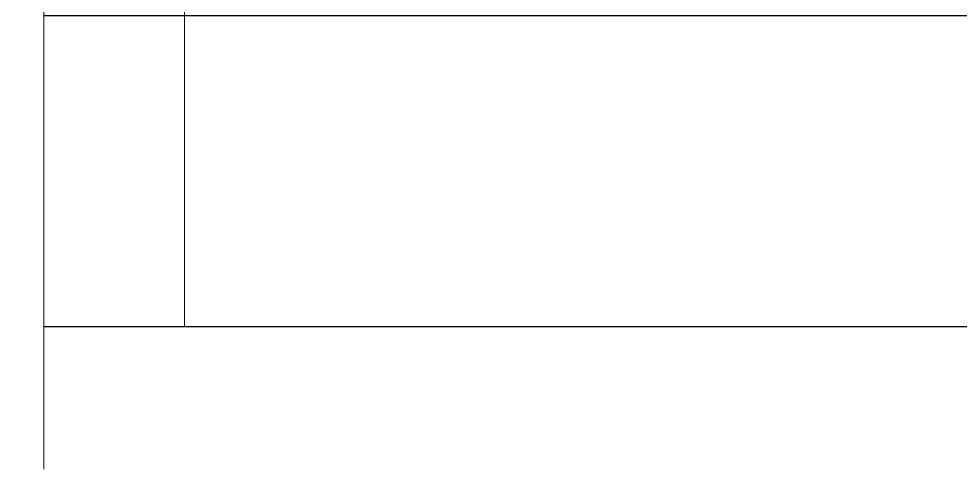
# Model space of a CAD drawing. Header units: millimetres. Extents: x 56222 to 3066687, y -650199 to -121287.
# Drawn here: x 140271.6 to 140362.6, y -185773.6 to -185730.1 of the extents above; entities that cross this region are included whole.
import ezdxf

# ---------------------------------------------------------------- set-up
doc = ezdxf.new("R2010")
doc.units = ezdxf.units.MM
doc.header["$MEASUREMENT"] = 0
doc.linetypes.add('DASHED', pattern=[0.75, 0.5, -0.25])
for name, color, linetype, lineweight in [('ELEVATION', 250, 'Continuous', 9), ('FURNITURE', 32, 'Continuous', 9), ('furniture dimensions', 1, 'DASHED', 0)]:
    doc.layers.add(name, color=color, linetype=linetype, lineweight=lineweight)

msp = doc.modelspace()

# ---------------------------------------------------------------- linework, layer by layer
at = {"layer": 'ELEVATION', "color": 18, "true_color": 0x000000, "transparency": 33554687}
msp.add_line((140287.551, -185759.778), (140287.551, -185636.778), dxfattribs=at)
at = {"layer": 'FURNITURE', "color": 18, "lineweight": 30, "true_color": 0x000000, "transparency": 33554687}
msp.add_lwpolyline([(140273.964, -185759.778), (140465.096, -185759.778), (140465.096, -185753.778), (140446.551, -185753.778), (140446.551, -185747.778), (140434.551, -185747.778), (140434.551, -185741.778), (140422.551, -185741.778), (140422.551, -185735.778), (140410.551, -185735.778), (140410.551, -185729.778), (140287.551, -185729.778), (140287.551, -185729.778), (140273.964, -185729.778)], dxfattribs=at)
at = {"layer": 'furniture dimensions', "color": 251, "linetype": 'Continuous', "lineweight": 0, "true_color": 0x636466, "transparency": 33554687, "elevation": 0.005}
msp.add_lwpolyline([(140273.964, -185571.792), (140273.964, -185671.104), (140271.55, -185672.578), (140275.801, -185672.844), (140273.964, -185674.206), (140273.964, -185773.558)], dxfattribs=at)

doc.saveas('drawing.dxf')
